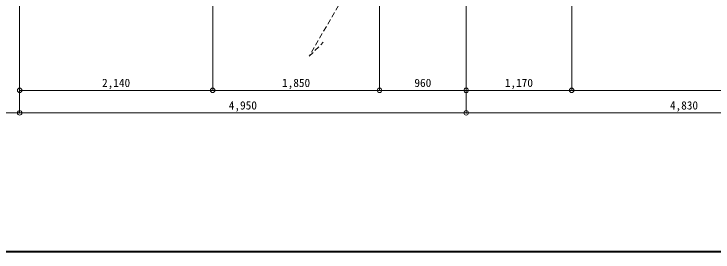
# Model space of a CAD drawing. Units: millimetres at full size, sheet at 1:50. Extents: x -9674 to 9699, y -6794 to 6791.
# Drawn here: x -3095 to 4654, y -6794 to -4152 of the extents above; entities that cross this region are included whole.
import ezdxf
from ezdxf.enums import TextEntityAlignment as Align

# ---------------------------------------------------------------- set-up
doc = ezdxf.new("R2010")
doc.units = ezdxf.units.MM
doc.header["$LTSCALE"] = 50
doc.header["$PDMODE"] = 32
doc.header["$PDSIZE"] = 50
doc.linetypes.add('CHAIN2', pattern=[12, 9, -1, 1, -1])
doc.linetypes.add('DASHED1', pattern=[1.8, 1.2, -0.6])
for name, color, linetype, lineweight in [('0-0_図面枠', 7, 'Continuous', 9), ('1-0_芯', 134, 'CHAIN2', 9), ('1-B_寸法', 134, 'Continuous', 9), ('2-C', 2, 'DASHED1', 25)]:
    doc.layers.add(name, color=color, linetype=linetype, lineweight=lineweight)
doc.styles.add('ＭＳ ゴシック', font='')
doc.styles.get('ＭＳ ゴシック').set_extended_font_data('MS Gothic')

msp = doc.modelspace()

# ---------------------------------------------------------------- linework, layer by layer
at = {"layer": '0-0_図面枠'}
for p, q in [((-9673.92, -6793.93), (9698.92, -6793.93)), ((-9672.16, -6792.16), (9697.16, -6792.16)), ((-9670.4, -6790.4), (9695.4, -6790.4)), ((9693.64, -6788.64), (-9668.64, -6788.64)), ((-9666.87, -6786.88), (9691.87, -6786.88)), ((-9665.11, -6785.11), (9690.11, -6785.11)), ((-9663.35, -6783.35), (9688.35, -6783.35))]:
    msp.add_line(p, q, dxfattribs=at)
at = {"layer": '1-0_芯'}
for p, q in [((-3032.5, -4250.06), (-3032.5, 4219.94)), ((-892.5, -4250.06), (-892.5, 4219.94)), ((1917.5, -4250.06), (1917.5, 4219.94)), ((3087.5, -4250.06), (3087.5, -440.06)), ((957.5, -4250.06), (957.5, -1790.06))]:
    msp.add_line(p, q, dxfattribs=at)
at = {"layer": '1-B_寸法'}
for p, q in [((-3032.5, -4250.06), (-3032.5, -5250.06)), ((-892.5, -4250.06), (-892.5, -5000.06)), ((957.5, -4250.06), (957.5, -5000.06)), ((1917.5, -4250.06), (1917.5, -5250.06)), ((3087.5, -4250.06), (3087.5, -5000.06)), ((-3032.5, -5000.06), (-892.5, -5000.06)), ((-892.5, -5000.06), (957.5, -5000.06)), ((957.5, -5000.06), (1917.5, -5000.06)), ((1917.5, -5000.06), (3087.5, -5000.06)), ((3087.5, -5000.06), (6747.5, -5000.06)), ((-6752.5, -5250.06), (-3032.5, -5250.06)), ((-3032.5, -5250.06), (1917.5, -5250.06)), ((1917.5, -5250.06), (6747.5, -5250.06))]:
    msp.add_line(p, q, dxfattribs=at)
for p in [(-3032.5, -5000.06), (-892.5, -5000.06), (957.5, -5000.06), (1917.5, -5000.06), (3087.5, -5000.06), (-3032.5, -5250.06), (1917.5, -5250.06)]:
    msp.add_point(p, dxfattribs=at)
at = {"layer": '2-C', "color": 7, "lineweight": 9}
msp.add_lwpolyline([(1087.5, -3045.06), (177.46, -4621.29), (333.22, -4465.53)], dxfattribs=at)

# ---------------------------------------------------------------- texts
at = {"layer": '1-B_寸法', "style": 'ＭＳ ゴシック'}
for s, p in [('2,140', (-2118.75, -4990.06)), ('1,850', (-123.75, -4990.06)), ('960', (1343.75, -4990.06)), ('1,170', (2346.25, -4990.06)), ('4,950', (-713.75, -5240.06)), ('4,830', (4176.25, -5240.06))]:
    msp.add_text(s, height=91.64, dxfattribs=at).set_placement(p, align=Align.BOTTOM_LEFT)

doc.saveas('drawing.dxf')
